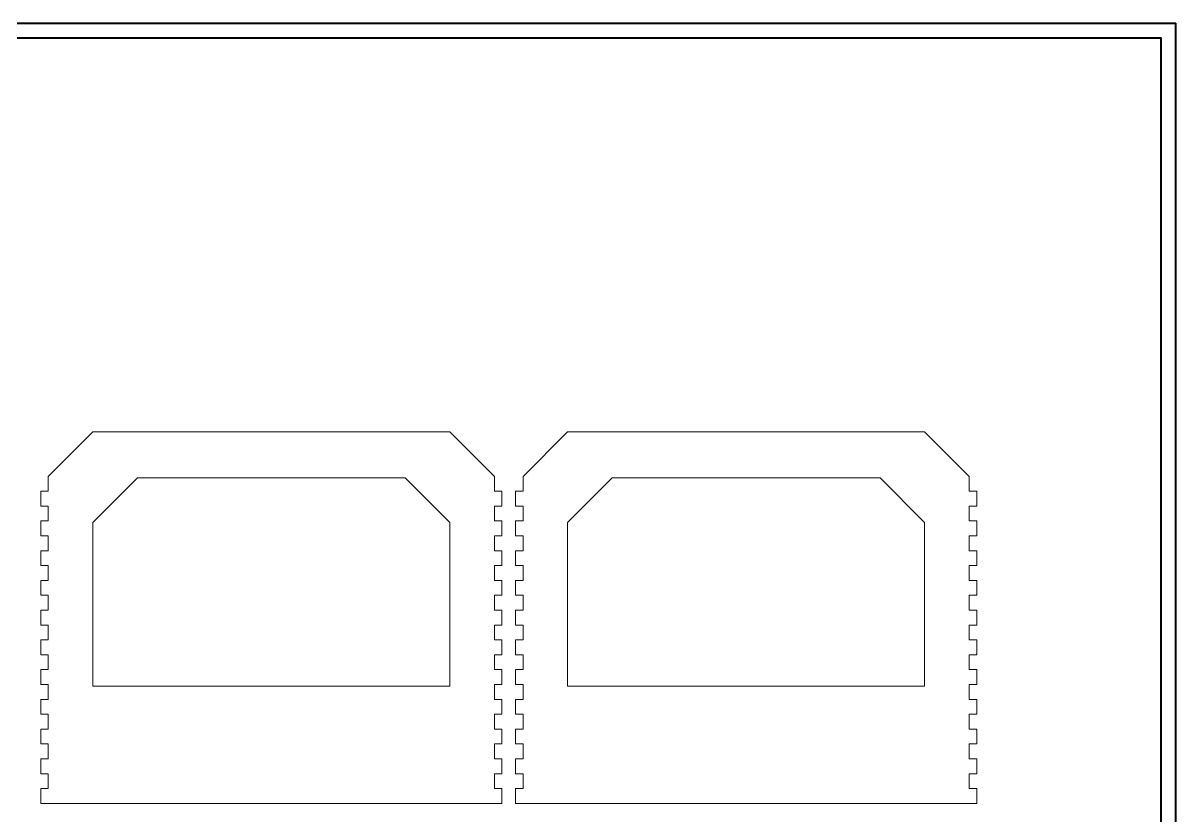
# Model space of a CAD drawing. Header units: millimetres. Extents: x 0 to 1189, y 0 to 841.
# Drawn here: x 414 to 1189, y 308 to 841 of the extents above; entities that cross this region are included whole.
import ezdxf

# ---------------------------------------------------------------- set-up
doc = ezdxf.new("R2010")
doc.units = ezdxf.units.MM

msp = doc.modelspace()

# ---------------------------------------------------------------- linework, layer by layer
at = {"color": 7, "linetype": 'Continuous', "lineweight": 40}
for p, q in [((0.08, 841.21), (1189.08, 841.21)), ((1189.08, 0.21), (1189.08, 841.21)), ((25.08, 831.21), (1179.08, 831.21)), ((1179.08, 10.21), (1179.08, 831.21))]:
    msp.add_line(p, q, dxfattribs=at)
at = {"color": 7, "linetype": 'Continuous', "lineweight": 0}
for p, q in [((430.9, 536.34), (460.9, 566.34)), ((460.9, 566.34), (700.9, 566.34)), ((730.9, 536.34), (700.9, 566.34)), ((750.13, 536.34), (780.13, 566.34)), ((780.13, 566.34), (1020.13, 566.34)), ((1050.13, 536.34), (1020.13, 566.34)), ((430.9, 526.34), (430.9, 536.34)), ((460.9, 505.31), (490.9, 535.31)), ((490.9, 535.31), (670.9, 535.31)), ((700.9, 505.31), (670.9, 535.31)), ((730.9, 526.34), (730.9, 536.34)), ((750.13, 526.34), (750.13, 536.34)), ((780.13, 505.31), (810.13, 535.31)), ((810.13, 535.31), (990.13, 535.31)), ((1020.13, 505.31), (990.13, 535.31)), ((1050.13, 526.34), (1050.13, 536.34)), ((425.9, 516.34), (425.9, 526.34)), ((425.9, 526.34), (430.9, 526.34)), ((735.9, 526.34), (730.9, 526.34)), ((735.9, 516.34), (735.9, 526.34)), ((745.13, 526.34), (750.13, 526.34)), ((745.13, 516.34), (745.13, 526.34)), ((1055.13, 526.34), (1050.13, 526.34)), ((1055.13, 516.34), (1055.13, 526.34)), ((425.9, 516.34), (430.9, 516.34)), ((430.9, 506.34), (430.9, 516.34)), ((730.9, 506.34), (730.9, 516.34)), ((730.9, 516.34), (735.9, 516.34)), ((745.13, 516.34), (750.13, 516.34)), ((750.13, 506.34), (750.13, 516.34)), ((1050.13, 516.34), (1055.13, 516.34)), ((1050.13, 506.34), (1050.13, 516.34)), ((425.9, 496.34), (425.9, 506.34)), ((425.9, 506.34), (430.9, 506.34)), ((460.9, 395.31), (460.9, 505.31)), ((700.9, 395.31), (700.9, 505.31)), ((735.9, 506.34), (730.9, 506.34)), ((735.9, 496.34), (735.9, 506.34)), ((745.13, 506.34), (750.13, 506.34)), ((745.13, 496.34), (745.13, 506.34)), ((780.13, 395.31), (780.13, 505.31)), ((1020.13, 395.31), (1020.13, 505.31)), ((1055.13, 506.34), (1050.13, 506.34)), ((1055.13, 496.34), (1055.13, 506.34)), ((425.9, 496.34), (430.9, 496.34)), ((430.9, 486.34), (430.9, 496.34)), ((730.9, 486.34), (730.9, 496.34)), ((730.9, 496.34), (735.9, 496.34)), ((745.13, 496.34), (750.13, 496.34)), ((750.13, 486.34), (750.13, 496.34)), ((1050.13, 496.34), (1055.13, 496.34)), ((1050.13, 486.34), (1050.13, 496.34)), ((425.9, 476.34), (425.9, 486.34)), ((425.9, 486.34), (430.9, 486.34)), ((735.9, 486.34), (730.9, 486.34)), ((735.9, 476.34), (735.9, 486.34)), ((745.13, 486.34), (750.13, 486.34)), ((745.13, 476.34), (745.13, 486.34)), ((1055.13, 486.34), (1050.13, 486.34)), ((1055.13, 476.34), (1055.13, 486.34)), ((425.9, 476.34), (430.9, 476.34)), ((430.9, 466.34), (430.9, 476.34)), ((730.9, 466.34), (730.9, 476.34)), ((730.9, 476.34), (735.9, 476.34)), ((745.13, 476.34), (750.13, 476.34)), ((750.13, 466.34), (750.13, 476.34)), ((1050.13, 476.34), (1055.13, 476.34)), ((1050.13, 466.34), (1050.13, 476.34)), ((425.9, 456.34), (425.9, 466.34)), ((425.9, 466.34), (430.9, 466.34)), ((735.9, 466.34), (730.9, 466.34)), ((735.9, 456.34), (735.9, 466.34)), ((745.13, 456.34), (745.13, 466.34)), ((745.13, 466.34), (750.13, 466.34)), ((1055.13, 466.34), (1050.13, 466.34)), ((1055.13, 456.34), (1055.13, 466.34)), ((425.9, 456.34), (430.9, 456.34)), ((430.9, 446.34), (430.9, 456.34)), ((730.9, 446.34), (730.9, 456.34)), ((730.9, 456.34), (735.9, 456.34)), ((745.13, 456.34), (750.13, 456.34)), ((750.13, 446.34), (750.13, 456.34)), ((1050.13, 446.34), (1050.13, 456.34)), ((1050.13, 456.34), (1055.13, 456.34)), ((425.9, 436.34), (425.9, 446.34)), ((425.9, 446.34), (430.9, 446.34)), ((735.9, 446.34), (730.9, 446.34)), ((735.9, 436.34), (735.9, 446.34)), ((745.13, 446.34), (750.13, 446.34)), ((745.13, 436.34), (745.13, 446.34)), ((1055.13, 446.34), (1050.13, 446.34)), ((1055.13, 436.34), (1055.13, 446.34)), ((425.9, 436.34), (430.9, 436.34)), ((430.9, 426.34), (430.9, 436.34)), ((730.9, 426.34), (730.9, 436.34)), ((730.9, 436.34), (735.9, 436.34)), ((745.13, 436.34), (750.13, 436.34)), ((750.13, 426.34), (750.13, 436.34)), ((1050.13, 426.34), (1050.13, 436.34)), ((1050.13, 436.34), (1055.13, 436.34)), ((425.9, 416.34), (425.9, 426.34)), ((425.9, 426.34), (430.9, 426.34)), ((735.9, 426.34), (730.9, 426.34)), ((735.9, 416.34), (735.9, 426.34)), ((745.13, 416.34), (745.13, 426.34)), ((745.13, 426.34), (750.13, 426.34)), ((1055.13, 426.34), (1050.13, 426.34)), ((1055.13, 416.34), (1055.13, 426.34)), ((425.9, 416.34), (430.9, 416.34)), ((430.9, 406.34), (430.9, 416.34)), ((730.9, 406.34), (730.9, 416.34)), ((730.9, 416.34), (735.9, 416.34)), ((745.13, 416.34), (750.13, 416.34)), ((750.13, 406.34), (750.13, 416.34)), ((1050.13, 416.34), (1055.13, 416.34)), ((1050.13, 406.34), (1050.13, 416.34)), ((425.9, 396.34), (425.9, 406.34)), ((425.9, 406.34), (430.9, 406.34)), ((735.9, 406.34), (730.9, 406.34)), ((735.9, 396.34), (735.9, 406.34)), ((745.13, 396.34), (745.13, 406.34)), ((745.13, 406.34), (750.13, 406.34)), ((1055.13, 406.34), (1050.13, 406.34)), ((1055.13, 396.34), (1055.13, 406.34)), ((425.9, 396.34), (430.9, 396.34)), ((430.9, 386.34), (430.9, 396.34)), ((460.9, 395.31), (700.9, 395.31)), ((730.9, 386.34), (730.9, 396.34)), ((730.9, 396.34), (735.9, 396.34)), ((745.13, 396.34), (750.13, 396.34)), ((750.13, 386.34), (750.13, 396.34)), ((780.13, 395.31), (1020.13, 395.31)), ((1050.13, 396.34), (1055.13, 396.34)), ((1050.13, 386.34), (1050.13, 396.34)), ((425.9, 376.34), (425.9, 386.34)), ((425.9, 386.34), (430.9, 386.34)), ((735.9, 386.34), (730.9, 386.34)), ((735.9, 376.34), (735.9, 386.34)), ((745.13, 386.34), (750.13, 386.34)), ((745.13, 376.34), (745.13, 386.34)), ((1055.13, 386.34), (1050.13, 386.34)), ((1055.13, 376.34), (1055.13, 386.34)), ((425.9, 376.34), (430.9, 376.34)), ((430.9, 366.34), (430.9, 376.34)), ((730.9, 366.34), (730.9, 376.34)), ((730.9, 376.34), (735.9, 376.34)), ((745.13, 376.34), (750.13, 376.34)), ((750.13, 366.34), (750.13, 376.34)), ((1050.13, 376.34), (1055.13, 376.34)), ((1050.13, 366.34), (1050.13, 376.34)), ((425.9, 356.34), (425.9, 366.34)), ((425.9, 366.34), (430.9, 366.34)), ((735.9, 366.34), (730.9, 366.34)), ((735.9, 356.34), (735.9, 366.34)), ((745.13, 356.34), (745.13, 366.34)), ((745.13, 366.34), (750.13, 366.34)), ((1055.13, 366.34), (1050.13, 366.34)), ((1055.13, 356.34), (1055.13, 366.34)), ((425.9, 356.34), (430.9, 356.34)), ((430.9, 346.34), (430.9, 356.34)), ((730.9, 346.34), (730.9, 356.34)), ((730.9, 356.34), (735.9, 356.34)), ((745.13, 356.34), (750.13, 356.34)), ((750.13, 346.34), (750.13, 356.34)), ((1050.13, 356.34), (1055.13, 356.34)), ((1050.13, 346.34), (1050.13, 356.34)), ((425.9, 336.34), (425.9, 346.34)), ((425.9, 346.34), (430.9, 346.34)), ((735.9, 346.34), (730.9, 346.34)), ((735.9, 336.34), (735.9, 346.34)), ((745.13, 346.34), (750.13, 346.34)), ((745.13, 336.34), (745.13, 346.34)), ((1055.13, 346.34), (1050.13, 346.34)), ((1055.13, 336.34), (1055.13, 346.34)), ((425.9, 336.34), (430.9, 336.34)), ((430.9, 326.34), (430.9, 336.34)), ((730.9, 326.34), (730.9, 336.34)), ((730.9, 336.34), (735.9, 336.34)), ((745.13, 336.34), (750.13, 336.34)), ((750.13, 326.34), (750.13, 336.34)), ((1050.13, 336.34), (1055.13, 336.34)), ((1050.13, 326.34), (1050.13, 336.34)), ((425.9, 316.34), (425.9, 326.34)), ((425.9, 326.34), (430.9, 326.34)), ((735.9, 326.34), (730.9, 326.34)), ((735.9, 316.34), (735.9, 326.34)), ((745.13, 326.34), (750.13, 326.34)), ((745.13, 316.34), (745.13, 326.34)), ((1055.13, 326.34), (1050.13, 326.34)), ((1055.13, 316.34), (1055.13, 326.34)), ((430.9, 316.34), (425.9, 316.34)), ((430.9, 316.34), (730.9, 316.34)), ((730.9, 316.34), (735.9, 316.34)), ((750.13, 316.34), (745.13, 316.34)), ((750.13, 316.34), (1050.13, 316.34)), ((1050.13, 316.34), (1055.13, 316.34))]:
    msp.add_line(p, q, dxfattribs=at)

doc.saveas('drawing.dxf')
